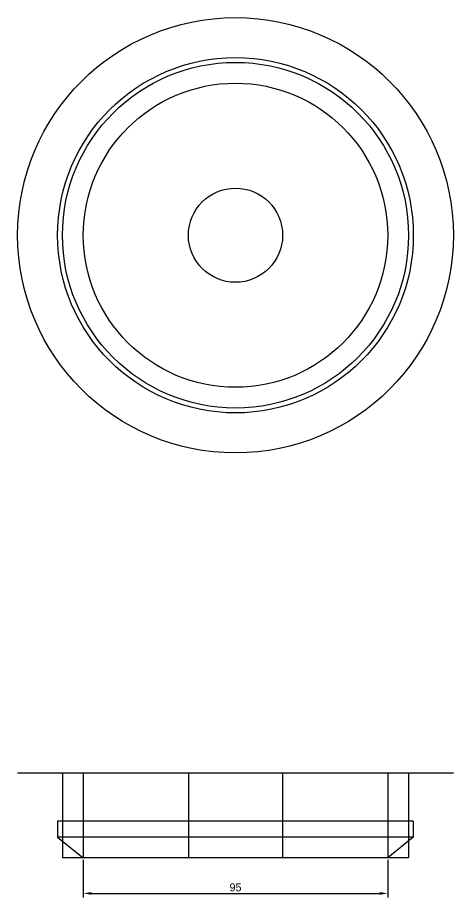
# Model space of a CAD drawing. Header units: millimetres. Extents: x -11614 to -3042, y 13178 to 15416.
# Drawn here: x -10621.2 to -10485.2, y 13955.3 to 14230.1 of the extents above; entities that cross this region are included whole.
import ezdxf

# ---------------------------------------------------------------- set-up
doc = ezdxf.new("R2010")
doc.units = ezdxf.units.MM
doc.header["$LTSCALE"] = 0.5
doc.header["$PDMODE"] = 34
doc.dimstyles.new('ISO-25', dxfattribs={"dimtxt": 2.5, "dimasz": 2.5, "dimexe": 1.25, "dimexo": 0.625, "dimtad": 1, "dimtxsty": 'Standard', "dimcen": 2.5, "dimadec": 0, "dimazin": 0, "dimtfac": 1, "dimtmove": 0, "dimatfit": 3, "dimfxl": 1, "dimarcsym": 0})

# ---------------------------------------------------------------- blocks, each defined once
blk = doc.blocks.new('*D310')
at = {"color": 0, "linetype": 'Continuous', "lineweight": -2, "ltscale": 0.5, "transparency": 16777216}
for p, q in [((-10600.72, 13966.99), (-10600.72, 13955.27)), ((-10505.72, 13966.99), (-10505.72, 13955.27)), ((-10598.22, 13956.52), (-10508.22, 13956.52))]:
    blk.add_line(p, q, dxfattribs=at)
at = {"color": 0, "linetype": 'Continuous', "ltscale": 0.5, "transparency": 16777216}
for points in [[(-10598.22, 13956.94), (-10598.22, 13956.1), (-10600.72, 13956.52)], [(-10508.22, 13956.94), (-10508.22, 13956.1), (-10505.72, 13956.52)]]:
    blk.add_solid(points, dxfattribs=at)
at = {"layer": 'Defpoints', "color": 0, "linetype": 'Continuous', "ltscale": 0.5, "transparency": 16777216}
for p in [(-10600.72, 13967.61), (-10505.72, 13967.61), (-10505.72, 13956.52)]:
    blk.add_point(p, dxfattribs=at)
at = {"color": 0, "linetype": 'Continuous', "ltscale": 0.5, "transparency": 16777216, "insert": (-10553.22, 13958.4), "char_height": 2.5, "attachment_point": 5}
blk.add_mtext('95', dxfattribs=at)

msp = doc.modelspace()

# ---------------------------------------------------------------- linework, layer by layer
at = {"color": 0, "linetype": 'Continuous', "ltscale": 0.5}
for p, q in [((-10485.223, 13994.115), (-10621.223, 13994.115)), ((-10607.223, 13994.115), (-10607.223, 13967.615)), ((-10600.723, 13994.115), (-10600.723, 13967.615)), ((-10567.923, 13994.115), (-10567.923, 13967.615)), ((-10538.523, 13994.115), (-10538.523, 13967.615)), ((-10505.723, 13994.115), (-10505.723, 13967.615)), ((-10499.223, 13994.115), (-10499.223, 13967.615)), ((-10608.723, 13979.115), (-10608.723, 13974.115)), ((-10497.723, 13979.115), (-10608.723, 13979.115)), ((-10497.723, 13979.115), (-10497.723, 13974.115)), ((-10497.723, 13974.115), (-10608.723, 13974.115)), ((-10608.723, 13974.115), (-10600.723, 13967.615)), ((-10497.723, 13974.115), (-10505.723, 13967.615)), ((-10499.223, 13967.615), (-10607.223, 13967.615))]:
    msp.add_line(p, q, dxfattribs=at)
for radius in [68, 55.5, 54, 47.5, 14.7]:
    msp.add_circle((-10553.223, 14162.138), radius, dxfattribs=at)

# ---------------------------------------------------------------- dimensions: what is measured, and where the dimension line sits
dim = msp.add_linear_dim(base=(-10505.723, 13956.521), p1=(-10600.723, 13967.615), p2=(-10505.723, 13967.615), dimstyle='ISO-25', dxfattribs=at)
dim.commit()
dim.dimension.update_dxf_attribs({"geometry": '*D310', "text_midpoint": (-10553.223, 13958.396)})

doc.saveas('drawing.dxf')
